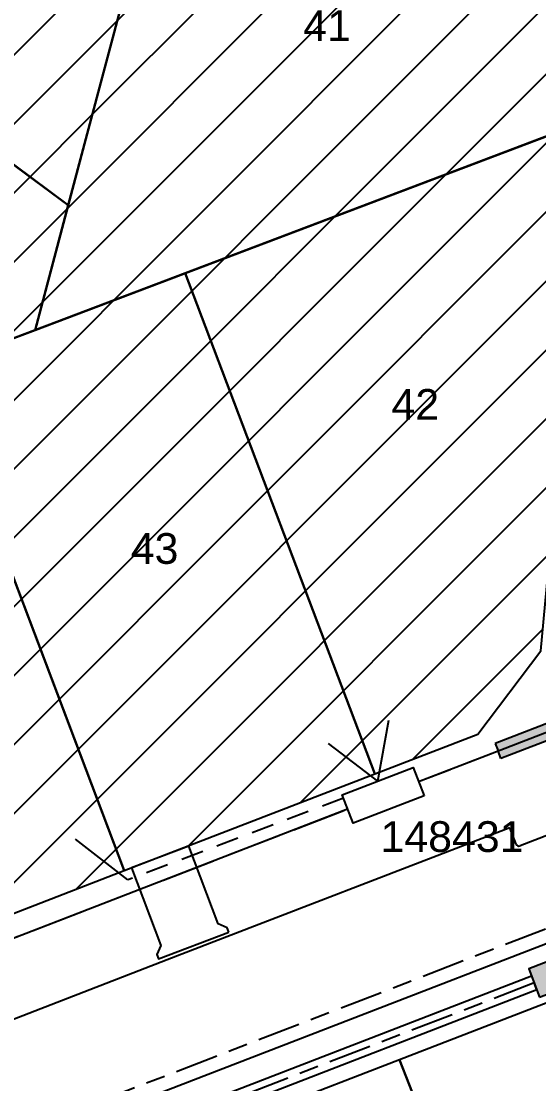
# Model space of a CAD drawing. Header units: metres. Extents: x 310835 to 311433, y 6270349 to 6270744.
# Drawn here: x 311115.9 to 311149.6, y 6270490.1 to 6270559.3 of the extents above; entities that cross this region are included whole.
import ezdxf
from ezdxf.enums import TextEntityAlignment as Align

# ---------------------------------------------------------------- set-up
doc = ezdxf.new("R2010")
doc.units = ezdxf.units.M
doc.header["$LTSCALE"] = 0.7
for name, pattern in [('Cable Exist UG', [8.2, 4, -1.2, 1.8, -1.2]), ('Dash', [5, 3, -2]), ('IE Trench LV', [6.5, 5, -1.5])]:
    doc.linetypes.add(name, pattern=pattern)
doc.layers.get('0').update_dxf_attribs({"color": 6})
for name, color, linetype in [('_User Miscellaneous1', 3, 'Continuous'), ('_User Miscellaneous11', 7, 'Continuous'), ('_User Miscellaneous4', 7, 'Continuous'), ('_User Miscellaneous6', 7, 'Continuous'), ('_User_LV_Exist', 7, 'Continuous'), ('Cadastre Developer_SP_NEW', 4, 'Continuous'), ('Cadastre Land Parcels_SP_EXT', 4, 'Continuous'), ('Cadastre Roads_SP_NEW', 8, 'Continuous'), ('Duct_SP_NEW', 2, 'Continuous'), ('Mains_LV_NEW_T84', 2, 'Continuous'), ('Services_SP_NEW_UG', 2, 'Continuous'), ('SupportsUG_SP_LV_EXT', 7, 'Continuous'), ('SupportsUG_SP_LV_NEW', 2, 'Continuous'), ('Trench_SP_NEW', 2, 'Continuous'), ('UG_Details_SP_MISC', 7, 'Continuous')]:
    doc.layers.add(name, color=color, linetype=linetype)
doc.styles.add('ARIAL', font='arial.ttf', dxfattribs={"height": 2})
doc.styles.get("Standard").update_dxf_attribs({"font": 'arial.ttf'})
doc.styles.add('style1', font='iso3098b.shx')
doc.linetypes.add('Cable New UG', pattern='A,8,-1,["x",style1,S=3.5,R=0,X=0.35,Y=-1],-3.5', length=12.5)
doc.linetypes.add('IE Trench HV', pattern='A,8,-2,["/",style1,S=2.5,R=0,X=0.1,Y=-1],-4.5', length=14.5)

# ---------------------------------------------------------------- blocks, each defined once
blk = doc.blocks.new('PILLAR_EXT')
blk.add_hatch(color=256).paths.add_polyline_path([(-2.475, 2.49), (-2.475, 0.51), (2.475, 0.51), (2.475, 2.49)])
blk.add_lwpolyline([(-2.475, 0.51), (2.475, 0.51), (2.475, 2.49), (-2.475, 2.49)], close=True)
for tag, p, flags in [('OWNED_BY', (0, 1.3), 9), ('STATE', (0, 1.1), 9), ('SUPPORT_TYPE', (0, 0.9), 9), ('USAGE', (0, 0.7), 9), ('LEGEND', (0, 0.5), 9), ('LOCATION', (0, 0.3), 9), ('NOTES', (0, 0.1), 9), ('PARENT', (0, -0.1), 9), ('STREETNAME', (0, -0.3), 9), ('SUBURB', (0, -0.5), 1)]:
    blk.add_attdef(tag, p, '', height=0.2, dxfattribs=dict(flags=flags))
at = {"layer": '_User Miscellaneous6', "style": 'ARIAL', "flags": 8}
blk.add_attdef('ASSET_NUM', text='', height=2, dxfattribs=at).set_placement((1.5, 7.5), align=Align.TOP_LEFT)
blk = doc.blocks.new('*U35')
at = {"lineweight": -3}
blk.add_lwpolyline([(-2.475, 2.49), (2.475, 2.49), (2.475, 0.51), (-2.475, 0.51)], close=True, dxfattribs=at)
for tag, flags, p in [('STREET_CODE', 9, (1.5, 3.5)), ('OWNED_BY', 9, (1.5, 3.3)), ('OPERATED_BY', 9, (1.5, 3.1)), ('STATE', 9, (1.5, 2.7)), ('MAINTAINED_BY', 9, (1.5, 2.9)), ('SUPPORT_TYPE', 9, (1.5, 2.5)), ('USAGE', 9, (1.5, 2.3)), ('LEGEND', 9, (1.5, 2.1)), ('SUBURB', 9, (1.5, 1.7)), ('STREETNAME', 9, (1.5, 1.5)), ('PARENT', 9, (1.5, 1.9)), ('LOCATION', 9, (1.5, 1.3)), ('Z', 1, (1.5, 0.9)), ('NOTES', 9, (1.5, 1.1))]:
    blk.add_attdef(tag, text='', height=0.2, dxfattribs=dict(flags=flags)).set_placement(p, align=Align.MIDDLE_LEFT)
at = {"layer": '_User Miscellaneous4', "style": 'ARIAL', "flags": 8}
blk.add_attdef('ASSET_NUM', text='', height=2, dxfattribs=at).set_placement((2, 5.5), align=Align.MIDDLE_LEFT)
blk = doc.blocks.new('A$C1B2C29DD')
at = {"layer": 'Services_SP_NEW_UG', "color": 2, "flags": 128}
for points in [[(0, 0), (-2.1, 3.444)], [(0, 0), (2.1, 3.444)]]:
    blk.add_lwpolyline(points, dxfattribs=at)
blk = doc.blocks.new('*U50')
at = {"layer": 'Services_SP_NEW_UG', "color": 2, "flags": 128}
blk.add_lwpolyline([(-17.5, -0.75), (-19.747, 2.934)], dxfattribs=at)
at = {"layer": 'Services_SP_NEW_UG', "color": 2, "linetype": 'Dash', "ltscale": 0.7, "flags": 128}
blk.add_lwpolyline([(-2.473, -0.75), (-17.5, -0.75)], dxfattribs=at)

msp = doc.modelspace()

# ---------------------------------------------------------------- hatches: boundary and pattern name
at = {"layer": '_User Miscellaneous1'}
h = msp.add_hatch(dxfattribs=at)
h.set_pattern_fill('ANSI31', color=256)
h.paths.add_polyline_path([(311125.442, 6270571.735), (311097.843, 6270581.363, -0.064934), (311091.931, 6270569.138), (311091.948, 6270569.126), (311091.099, 6270567.908), (311118.963, 6270547.291)])
h = msp.add_hatch(dxfattribs=at)
h.set_pattern_fill('ANSI31', color=256)
h.paths.add_polyline_path([(311126.587, 6270542.863), (311110.222, 6270536.661), (311122.615, 6270503.961), (311138.941, 6270510.263)])
h.paths.add_polyline_path([(311152.501, 6270547.925), (311152.501, 6270547.925), (311152.913, 6270552.359), (311152.96, 6270552.857), (311126.587, 6270542.863), (311138.941, 6270510.263), (311145.642, 6270512.85), (311149.744, 6270518.273)])
h.paths.add_polyline_path([(311154.162, 6270565.79), (311154.162, 6270565.79, -0.018692), (311154.723, 6270570.074), (311124.982, 6270569.999), (311116.807, 6270539.157), (311152.96, 6270552.857)])
h.paths.add_polyline_path([(311110.222, 6270536.661), (311101.191, 6270533.239), (311101.191, 6270533.239), (311093.858, 6270530.46), (311106.288, 6270497.659), (311122.615, 6270503.961)])
h.paths.add_polyline_path([(311122.525, 6270523.393), (311126.649, 6270523.393), (311126.649, 6270526.444), (311122.525, 6270526.444)], flags=24)
h = msp.add_hatch(dxfattribs=at)
h.set_pattern_fill('ANSI31', color=256)
h.paths.add_polyline_path([(311091.099, 6270567.908), (311090.251, 6270566.689), (311090.233, 6270566.701, -0.06158), (311081.361, 6270557.361), (311101.191, 6270533.239), (311110.222, 6270536.661), (311116.807, 6270539.157), (311118.963, 6270547.291)])
at = {"layer": '_User Miscellaneous11'}
h = msp.add_hatch(color=256, dxfattribs=at)
h.dxf.hatch_style = 1
h.paths.add_polyline_path([(311171.596, 6270520.704), (311171.221, 6270521.674), (311146.781, 6270512.239), (311147.156, 6270511.269)])

# ---------------------------------------------------------------- linework, layer by layer
at = {"layer": '_User_LV_Exist', "color": 7, "linetype": 'Cable Exist UG', "flags": 128}
for points in [[(311179.579, 6270475.028), (311180.088, 6270473.763), (311176.897, 6270472.478), (311171.313, 6270486.347), (311180.546, 6270490.064), (311172.931, 6270508.98), (311075.718, 6270471.438), (311071.746, 6270462.351), (311060.544, 6270457.895), (311055.114, 6270460.269), (311032.402, 6270451.496)], [(311149.323, 6270496.646), (311119.044, 6270484.953)]]:
    msp.add_lwpolyline(points, dxfattribs=at)
at = {"layer": 'Cadastre Developer_SP_NEW'}
for p, q in [((311132.743, 6270599.276), (311118.963, 6270547.291)), ((311118.963, 6270547.291), (311125.442, 6270571.735)), ((311116.807, 6270539.157), (311124.982, 6270569.999)), ((311091.099, 6270567.908), (311118.963, 6270547.291)), ((311116.807, 6270539.157), (311152.96, 6270552.857)), ((311152.96, 6270552.857), (311126.587, 6270542.863)), ((311116.807, 6270539.157), (311118.963, 6270547.291)), ((311126.587, 6270542.863), (311110.222, 6270536.661)), ((311138.941, 6270510.263), (311126.587, 6270542.863)), ((311101.191, 6270533.239), (311116.807, 6270539.157)), ((311122.615, 6270503.961), (311110.222, 6270536.661)), ((311145.642, 6270512.85), (311149.744, 6270518.273)), ((311138.941, 6270510.263), (311145.642, 6270512.85)), ((311122.615, 6270503.961), (311138.941, 6270510.263)), ((311106.288, 6270497.659), (311122.615, 6270503.961))]:
    msp.add_line(p, q, dxfattribs=at)
for points in [[(311118.963, 6270547.291), (311091.099, 6270567.908, 0.07204), (311097.843, 6270581.363), (311125.442, 6270571.735), (311118.963, 6270547.291)], [(311154.162, 6270565.79, -0.018692), (311154.723, 6270570.074), (311124.982, 6270569.999), (311116.807, 6270539.157), (311152.96, 6270552.857), (311154.162, 6270565.79)], [(311101.191, 6270533.239), (311081.361, 6270557.361, 0.068682), (311091.099, 6270567.908), (311118.963, 6270547.291), (311116.807, 6270539.157), (311101.191, 6270533.239)]]:
    msp.add_lwpolyline(points, format="xyb", close=True, dxfattribs=at)
for points in [[(311126.587, 6270542.863), (311138.941, 6270510.263), (311145.642, 6270512.85), (311149.744, 6270518.273), (311152.96, 6270552.857), (311126.587, 6270542.863)], [(311126.587, 6270542.863), (311110.222, 6270536.661), (311122.615, 6270503.961), (311138.941, 6270510.263), (311126.587, 6270542.863)], [(311110.222, 6270536.661), (311093.858, 6270530.46), (311106.288, 6270497.659), (311122.615, 6270503.961), (311110.222, 6270536.661)]]:
    msp.add_lwpolyline(points, close=True, dxfattribs=at)
at = {"layer": 'Cadastre Land Parcels_SP_EXT', "linetype": 'Continuous'}
for p, q in [((311152.171, 6270496.139), (311140.539, 6270491.647)), ((311140.539, 6270491.647), (311128.908, 6270487.154)), ((311142.378, 6270486.997), (311140.539, 6270491.647)), ((311140.539, 6270491.647), (311142.378, 6270486.997))]:
    msp.add_line(p, q, dxfattribs=at)
at = {"layer": 'Cadastre Roads_SP_NEW'}
for p, q in [((311152.881, 6270507.301), (311148.403, 6270505.571)), ((311147.738, 6270506.737, 71.52), (311126.088, 6270498.406, 69.148)), ((311148.145, 6270505.686), (311147.738, 6270506.737))]:
    msp.add_line(p, q, dxfattribs=at)
at = {"layer": 'Cadastre Roads_SP_NEW', "linetype": 'Continuous'}
msp.add_line((311126.088, 6270498.406, 69.148), (311112.158, 6270493.009, 67.578), dxfattribs=at)
at = {"layer": 'Cadastre Roads_SP_NEW', "flags": 128}
msp.add_lwpolyline([(311244.824, 6270535.755), (311105.01, 6270481.793)], dxfattribs=at)
at = {"layer": 'Cadastre Roads_SP_NEW'}
msp.add_lwpolyline([(311129.422, 6270499.953), (311129.316, 6270500.234), (311128.736, 6270500.495), (311126.824, 6270505.552), (311123.082, 6270504.138), (311124.994, 6270499.08), (311124.733, 6270498.5), (311124.839, 6270498.219)], close=True, dxfattribs=at)
msp.add_arc((311148.331, 6270505.758, 0), 0.2, 201.12141, 291.12141, dxfattribs=at)
at = {"layer": 'Duct_SP_NEW'}
for p, q in [((311171.221, 6270521.674), (311146.781, 6270512.239)), ((311171.596, 6270520.704), (311147.156, 6270511.269)), ((311146.781, 6270512.239), (311146.969, 6270511.754)), ((311147.156, 6270511.269), (311146.969, 6270511.754))]:
    msp.add_line(p, q, dxfattribs=at)
at = {"layer": 'Mains_LV_NEW_T84', "linetype": 'Cable New UG', "flags": 128}
for points in [[(311141.79, 6270509.755), (311146.183, 6270511.451), (311166.199, 6270519.178), (311166.564, 6270523.107)], [(311137.153, 6270507.967), (311092.295, 6270490.613), (311085.903, 6270493.469), (311081.348, 6270505.571), (311068.437, 6270500.712)], [(311137.153, 6270507.967), (311137.171, 6270507.974)]]:
    msp.add_lwpolyline(points, dxfattribs=at)
at = {"layer": 'Trench_SP_NEW', "linetype": 'IE Trench HV', "flags": 128}
msp.add_lwpolyline([(311144.89, 6270510.952), (311146.183, 6270511.451), (311146.969, 6270511.754)], dxfattribs=at)
at = {"layer": 'Trench_SP_NEW', "linetype": 'IE Trench LV', "flags": 128}
for points in [[(311141.79, 6270509.755), (311143.848, 6270510.549)], [(311087.077, 6270492.944), (311092.252, 6270490.633), (311137.172, 6270507.972)]]:
    msp.add_lwpolyline(points, dxfattribs=at)
at = {"layer": 'UG_Details_SP_MISC'}
for p, q in [((311149.15, 6270497.094), (311118.871, 6270485.4)), ((311149.15, 6270497.094), (311149.323, 6270496.646)), ((311149.496, 6270496.199), (311119.217, 6270484.505)), ((311149.496, 6270496.199), (311149.323, 6270496.646))]:
    msp.add_line(p, q, dxfattribs=at)

# ---------------------------------------------------------------- block references
at = {"layer": 'Services_SP_NEW_UG', "rotation": 20.75444436812817}
msp.add_blockref('*U50', (311138.94, 6270510.265), dxfattribs=at)
at = {"layer": 'SupportsUG_SP_LV_EXT'}
ref = msp.add_blockref('PILLAR_EXT', (311152.171, 6270496.139), dxfattribs=dict(at, rotation=21.10417768364954))
ref.add_attrib('ASSET_NUM_001', "'S'140763", (311153.722, 6270493.972), dxfattribs={"layer": '_User Miscellaneous6', "height": 2, "style": 'ARIAL'})
at = {"layer": 'SupportsUG_SP_LV_NEW', "rotation": 21.1041668323013}
msp.add_blockref('A$C1B2C29DD', (311139.124, 6270509.789), dxfattribs=at)
at = {"layer": 'SupportsUG_SP_LV_NEW'}
ref = msp.add_blockref('*U35', (311138.94, 6270510.265), dxfattribs=dict(at, rotation=201.1041668323013))
ref.add_attrib('ASSET_NUM_001', '148431', (311139.306, 6270505.176), dxfattribs={"layer": '_User Miscellaneous4', "height": 2, "style": 'ARIAL'})

# ---------------------------------------------------------------- texts
at = {"layer": 'Cadastre Developer_SP_NEW', "style": 'ARIAL'}
for s, p in [('41', (311135.826, 6270557.977)), ('42', (311141.575, 6270533.318)), ('43', (311124.587, 6270523.935))]:
    msp.add_text(s, height=2, dxfattribs=at).set_placement(p, align=Align.CENTER)

doc.saveas('drawing.dxf')
